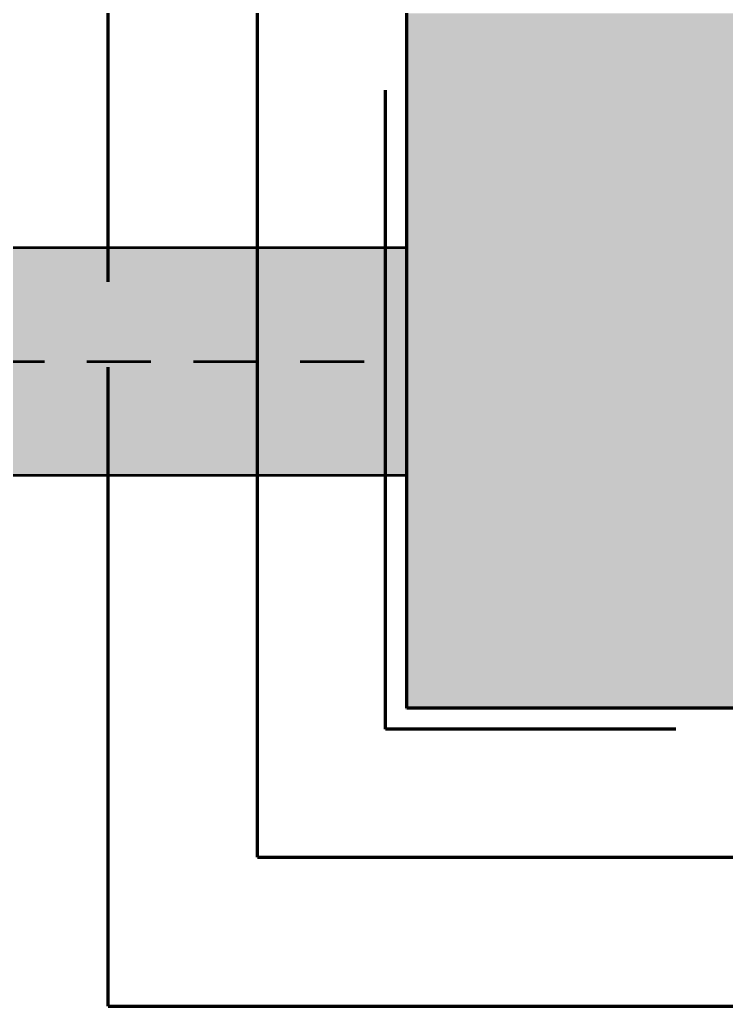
# Model space of a CAD drawing. Header units: millimetres. Extents: x 0 to 281, y 1 to 58.
# Drawn here: x 23.58 to 35.28, y 21.33 to 37.67 of the extents above; entities that cross this region are included whole.
import ezdxf

# ---------------------------------------------------------------- set-up
doc = ezdxf.new("R2010")
doc.units = ezdxf.units.MM
doc.linetypes.add('DASH_30_4', pattern=[11.994444, 10.583333, -1.411111])
doc.linetypes.add('DASH_3_2', pattern=[1.763889, 1.058333, -0.705556])
doc.layers.add('FILL', color=7, linetype='Continuous')
doc.layers.add('LINES', color=7, linetype='Continuous')

msp = doc.modelspace()

# ---------------------------------------------------------------- hatches: boundary and pattern name
at = {"layer": 'FILL'}
msp.add_hatch(color=7, dxfattribs=at).paths.add_polyline_path([(29.96, 37.772), (46.936, 37.772), (46.936, 26.241), (29.96, 26.241)])
at = {"layer": 'FILL', "true_color": 0xbfbfbf}
msp.add_hatch(color=7, dxfattribs=at).paths.add_polyline_path([(19.403, 33.897), (29.986, 33.897), (29.986, 30.117), (19.403, 30.117)])
msp.add_hatch(color=7, dxfattribs=at).paths.add_polyline_path([(19.403, 33.897), (29.986, 33.897), (29.986, 30.117), (19.403, 30.117)])

# ---------------------------------------------------------------- linework, layer by layer
at = {"layer": 'LINES', "linetype": 'DASH_30_4', "lineweight": 106, "true_color": 0x0000ff}
for q in [(25.047, 58.043), (254.925, 21.329)]:
    msp.add_line((25.047, 21.329), q, dxfattribs=at)
at = {"layer": 'LINES', "lineweight": 106, "true_color": 0xff00ff}
for q in [(27.517, 56.28), (252.456, 23.798)]:
    msp.add_line((27.517, 23.798), q, dxfattribs=at)
at = {"layer": 'LINES', "linetype": 'DASH_3_2', "lineweight": 53, "true_color": 0x999999}
msp.add_line((19.403, 32.007), (29.986, 32.007), dxfattribs=at)
msp.add_line((19.403, 32.007), (29.986, 32.007), dxfattribs=at)
at = {"layer": 'LINES', "linetype": 'DASH_30_4', "lineweight": 106, "true_color": 0x0000ff}
msp.add_lwpolyline([(29.633, 49.577), (250.339, 49.577), (250.339, 25.915), (29.633, 25.915)], close=True, dxfattribs=at)
at = {"layer": 'LINES', "lineweight": 70}
msp.add_lwpolyline([(29.986, 49.224), (249.986, 49.224), (249.986, 26.267), (29.986, 26.267)], close=True, dxfattribs=at)
at = {"layer": 'LINES', "lineweight": 53}
msp.add_lwpolyline([(19.403, 33.897), (29.986, 33.897), (29.986, 30.117), (19.403, 30.117)], close=True, dxfattribs=at)
msp.add_lwpolyline([(19.403, 33.897), (29.986, 33.897), (29.986, 30.117), (19.403, 30.117)], close=True, dxfattribs=at)

doc.saveas('drawing.dxf')
